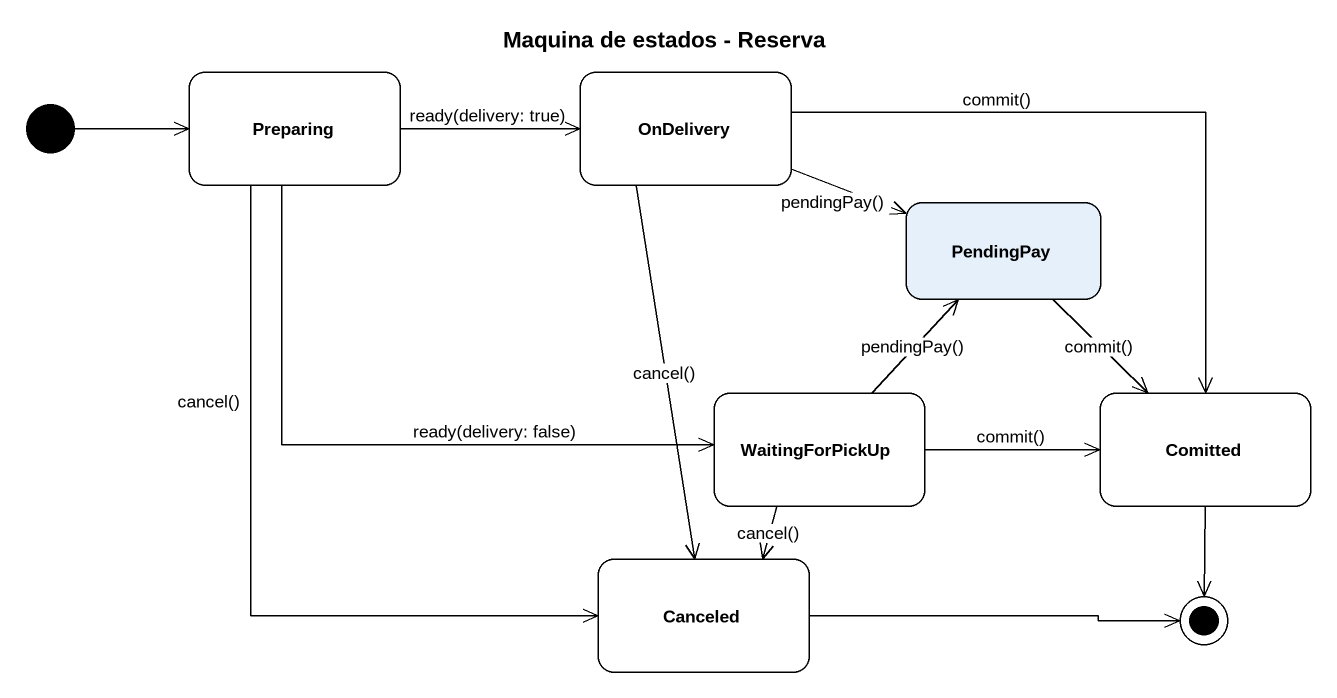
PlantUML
@startuml
title Maquina de estados - Reserva
hide empty description
state Preparing #FFFFFF
state OnDelivery #FFFFFF
state PendingPay
state WaitingForPickUp #FFFFFF
state Comitted #FFFFFF
state Canceled #FFFFFF
[*] -right-> Preparing
Preparing -right-> OnDelivery : ready(delivery: true)
Preparing --> WaitingForPickUp : ready(delivery: false)
Preparing --> Canceled : cancel()
OnDelivery -right-> PendingPay : pendingPay()
OnDelivery --> Comitted : commit()
OnDelivery --> Canceled : cancel()
PendingPay --> Comitted : commit()
WaitingForPickUp -up-> PendingPay : pendingPay()
WaitingForPickUp -right-> Comitted : commit()
WaitingForPickUp --> Canceled : cancel()
Comitted --> [*]
Canceled -right-> [*]
@enduml
